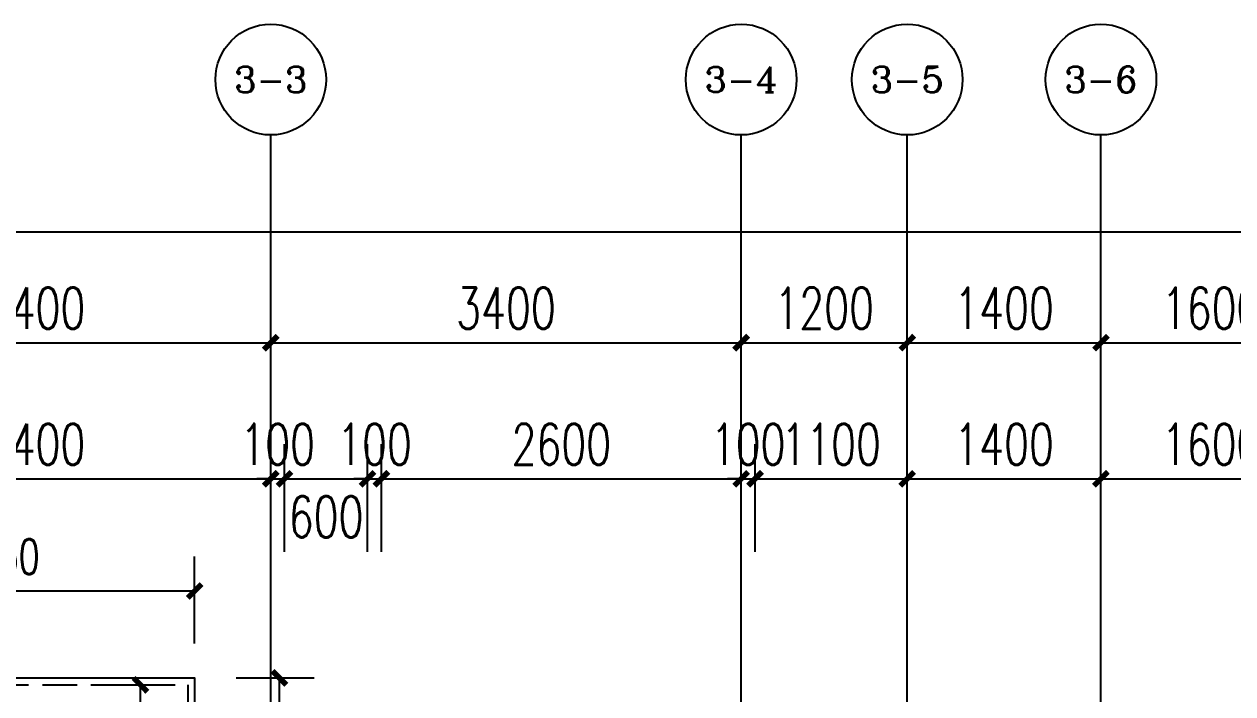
# Model space of a CAD drawing. Extents: x -59851 to 653804, y -249523 to 437614.
# Drawn here: x -39096 to -30361, y 159524 to 164359 of the extents above; entities that cross this region are included whole.
import ezdxf
from ezdxf.enums import TextEntityAlignment as Align

# ---------------------------------------------------------------- set-up
doc = ezdxf.new("R2010")
doc.units = 0
doc.header["$LTSCALE"] = 1000
doc.header["$MEASUREMENT"] = 0
doc.linetypes.add('DASH', pattern=[0.35, 0.25, -0.1])
for name, color, linetype in [('A-第三道尺寸线', 105, 'Continuous'), ('A-雨棚', 153, 'Continuous'), ('AXIS', 3, 'Continuous'), ('AXIS_TEXT', 7, 'Continuous'), ('DOTE', 16, 'Continuous')]:
    doc.layers.add(name, color=color, linetype=linetype)
doc.styles.add('_TCH_AXIS', font='COMPLEX', dxfattribs={"bigfont": 'GBCBIG'})
doc.styles.add('_TCH_DIM_T3', font='SIMPLEX.shx', dxfattribs={"width": 0.705882, "bigfont": 'GBCBIG.shx'})
doc.styles.add('_TCH_DIM_T3_T3', font='SIMPLEX.shx', dxfattribs={"width": 0.705882, "bigfont": 'GBCBIG.shx'})
doc.styles.add('COMPLEX', font='COMPLEX')
doc.dimstyles.new('_TCH_ARCH&&100', dxfattribs={"dimtxt": 297.5, "dimasz": 100, "dimexe": 250, "dimexo": 300, "dimgap": 100, "dimtad": 1, "dimdec": 0, "dimzin": 0, "dimdsep": 46, "dimtxsty": '_TCH_DIM_T3', "dimblk": 'ARCHTICK', "dimcen": 0.09, "dimclrt": 7, "dimazin": 2, "dimtfac": 1, "dimtdec": 0, "dimtix": 1, "dimtmove": 2, "dimatfit": 3, "dimfxl": 0, "dimtolj": 1, "dimtzin": 0, "dimarcsym": 0})
doc.dimstyles.new('_TCH_ARCH&&100$TCH&&100', dxfattribs={"dimtxt": 252.875, "dimasz": 100, "dimexe": 250, "dimexo": 300, "dimgap": 122.3125, "dimtad": 1, "dimdec": 0, "dimzin": 0, "dimdsep": 46, "dimtxsty": '_TCH_DIM_T3_T3', "dimblk": 'ARCHTICK', "dimcen": 0.09, "dimclrt": 7, "dimazin": 2, "dimtfac": 1, "dimtdec": 0, "dimtix": 1, "dimtmove": 2, "dimatfit": 3, "dimfxl": 0, "dimtolj": 1, "dimtzin": 0, "dimarcsym": 0})

# ---------------------------------------------------------------- blocks, each defined once
blk = doc.blocks.new('zhouxianshouceng0329')
at = {"layer": 'DOTE'}
for p, q in [((-37313.7, 194580), (-37313.7, 218959.5)), ((-33913.7, 194580), (-33913.7, 218959.5)), ((-32713.7, 209388.3), (-32713.7, 218959.5)), ((-31313.7, 202788.4), (-31313.7, 218959.5))]:
    blk.add_line(p, q, dxfattribs=at)
blk = doc.blocks.new('_ArchTick')
at = {"color": 0, "linetype": 'ByBlock', "const_width": 0.4}
blk.add_lwpolyline([(-0.5, -0.5), (0.5, 0.5)], dxfattribs=at)
blk = doc.blocks.new('*D1600')
at = {"layer": 'A-第三道尺寸线', "color": 0, "lineweight": -2, "transparency": 16777216}
for p, q in [((-38563.7, 159588.3), (-38005.2, 159588.3)), ((-38255.2, 158588.3), (-38255.2, 159588.3)), ((-38563.7, 158588.3), (-38005.2, 158588.3))]:
    blk.add_line(p, q, dxfattribs=at)
at = {"layer": 'Defpoints', "color": 0, "transparency": 16777216}
for p in [(-38863.7, 159588.3), (-38255.2, 159588.3), (-38863.7, 158588.3)]:
    blk.add_point(p, dxfattribs=at)
at = {"layer": 'A-第三道尺寸线', "color": 0, "lineweight": -2, "transparency": 16777216, "xscale": 100, "yscale": 100, "zscale": 100}
for p, rotation in [((-38255.2, 159588.3), 90.00026825914013), ((-38255.2, 158588.3), 270.0002682591401)]:
    blk.add_blockref('_ArchTick', p, dxfattribs=dict(at, rotation=rotation))
at = {"layer": 'A-第三道尺寸线', "color": 7, "transparency": 16777216, "insert": (-38006.4, 159088.3), "char_height": 297.5, "attachment_point": 5, "rotation": 270.00027, "style": '_TCH_DIM_T3'}
blk.add_mtext('\\A1;1000', dxfattribs=at)
blk = doc.blocks.new('*D2776')
at = {"layer": 'A-第三道尺寸线', "color": 0, "lineweight": -2, "transparency": 16777216}
for p, q in [((-40713.7, 160549.5), (-40713.7, 161326.7)), ((-37313.7, 160549.5), (-37313.7, 161326.7)), ((-40713.7, 161076.7), (-37313.7, 161076.7))]:
    blk.add_line(p, q, dxfattribs=at)
at = {"layer": 'Defpoints', "color": 0, "transparency": 16777216}
for p in [(-37313.7, 161076.7), (-40713.7, 160249.5), (-37313.7, 160249.5)]:
    blk.add_point(p, dxfattribs=at)
at = {"layer": 'A-第三道尺寸线', "color": 0, "lineweight": -2, "transparency": 16777216, "xscale": 100, "yscale": 100, "zscale": 100, "rotation": 180}
blk.add_blockref('_ArchTick', (-40713.7, 161076.7), dxfattribs=at)
at = {"layer": 'A-第三道尺寸线', "color": 0, "lineweight": -2, "transparency": 16777216, "xscale": 100, "yscale": 100, "zscale": 100}
blk.add_blockref('_ArchTick', (-37313.7, 161076.7), dxfattribs=at)
at = {"layer": 'A-第三道尺寸线', "color": 7, "transparency": 16777216, "insert": (-39013.7, 161325.5), "char_height": 297.5, "attachment_point": 5, "style": '_TCH_DIM_T3'}
blk.add_mtext('\\A1;3400', dxfattribs=at)
blk = doc.blocks.new('*D2777')
at = {"layer": 'A-第三道尺寸线', "color": 0, "lineweight": -2, "transparency": 16777216}
for p, q in [((-37313.7, 160549.5), (-37313.7, 161326.7)), ((-37213.7, 160549.5), (-37213.7, 161326.7)), ((-37313.7, 161076.7), (-37413.7, 161076.7)), ((-37313.7, 161076.7), (-37213.7, 161076.7)), ((-37213.7, 161076.7), (-37113.7, 161076.7))]:
    blk.add_line(p, q, dxfattribs=at)
at = {"layer": 'Defpoints', "color": 0, "transparency": 16777216}
for p in [(-37213.7, 161076.7), (-37313.7, 160249.5), (-37213.7, 160249.5)]:
    blk.add_point(p, dxfattribs=at)
at = {"layer": 'A-第三道尺寸线', "color": 0, "lineweight": -2, "transparency": 16777216, "xscale": 100, "yscale": 100, "zscale": 100}
blk.add_blockref('_ArchTick', (-37313.7, 161076.7), dxfattribs=at)
at = {"layer": 'A-第三道尺寸线', "color": 0, "lineweight": -2, "transparency": 16777216, "xscale": 100, "yscale": 100, "zscale": 100, "rotation": 180}
blk.add_blockref('_ArchTick', (-37213.7, 161076.7), dxfattribs=at)
at = {"layer": 'A-第三道尺寸线', "color": 7, "transparency": 16777216, "insert": (-37263.7, 161325.5), "char_height": 297.5, "attachment_point": 5, "style": '_TCH_DIM_T3'}
blk.add_mtext('\\A1;100', dxfattribs=at)
blk = doc.blocks.new('*D2778')
at = {"layer": 'A-第三道尺寸线', "color": 0, "lineweight": -2, "transparency": 16777216}
for p, q in [((-37213.7, 160549.5), (-37213.7, 161326.7)), ((-36613.7, 160549.5), (-36613.7, 161326.7)), ((-37213.7, 161076.7), (-36613.7, 161076.7))]:
    blk.add_line(p, q, dxfattribs=at)
at = {"layer": 'Defpoints', "color": 0, "transparency": 16777216}
for p in [(-36613.7, 161076.7), (-37213.7, 160249.5), (-36613.7, 160249.5)]:
    blk.add_point(p, dxfattribs=at)
at = {"layer": 'A-第三道尺寸线', "color": 0, "lineweight": -2, "transparency": 16777216, "xscale": 100, "yscale": 100, "zscale": 100, "rotation": 180}
blk.add_blockref('_ArchTick', (-37213.7, 161076.7), dxfattribs=at)
at = {"layer": 'A-第三道尺寸线', "color": 0, "lineweight": -2, "transparency": 16777216, "xscale": 100, "yscale": 100, "zscale": 100}
blk.add_blockref('_ArchTick', (-36613.7, 161076.7), dxfattribs=at)
at = {"layer": 'A-第三道尺寸线', "color": 7, "transparency": 16777216, "insert": (-36913.7, 160801.7), "char_height": 297.5, "attachment_point": 5, "style": '_TCH_DIM_T3'}
blk.add_mtext('\\A1;600', dxfattribs=at)
blk = doc.blocks.new('*D2779')
at = {"layer": 'A-第三道尺寸线', "color": 0, "lineweight": -2, "transparency": 16777216}
for p, q in [((-36613.7, 160549.5), (-36613.7, 161326.7)), ((-36513.7, 160549.5), (-36513.7, 161326.7)), ((-36613.7, 161076.7), (-36713.7, 161076.7)), ((-36613.7, 161076.7), (-36513.7, 161076.7)), ((-36513.7, 161076.7), (-36413.7, 161076.7))]:
    blk.add_line(p, q, dxfattribs=at)
at = {"layer": 'Defpoints', "color": 0, "transparency": 16777216}
for p in [(-36513.7, 161076.7), (-36613.7, 160249.5), (-36513.7, 160249.5)]:
    blk.add_point(p, dxfattribs=at)
at = {"layer": 'A-第三道尺寸线', "color": 0, "lineweight": -2, "transparency": 16777216, "xscale": 100, "yscale": 100, "zscale": 100}
blk.add_blockref('_ArchTick', (-36613.7, 161076.7), dxfattribs=at)
at = {"layer": 'A-第三道尺寸线', "color": 0, "lineweight": -2, "transparency": 16777216, "xscale": 100, "yscale": 100, "zscale": 100, "rotation": 180}
blk.add_blockref('_ArchTick', (-36513.7, 161076.7), dxfattribs=at)
at = {"layer": 'A-第三道尺寸线', "color": 7, "transparency": 16777216, "insert": (-36563.7, 161325.5), "char_height": 297.5, "attachment_point": 5, "style": '_TCH_DIM_T3'}
blk.add_mtext('\\A1;100', dxfattribs=at)
blk = doc.blocks.new('*D2780')
at = {"layer": 'A-第三道尺寸线', "color": 0, "lineweight": -2, "transparency": 16777216}
for p, q in [((-36513.7, 160549.5), (-36513.7, 161326.7)), ((-33913.7, 160549.5), (-33913.7, 161326.7)), ((-36513.7, 161076.7), (-33913.7, 161076.7))]:
    blk.add_line(p, q, dxfattribs=at)
at = {"layer": 'Defpoints', "color": 0, "transparency": 16777216}
for p in [(-33913.7, 161076.7), (-36513.7, 160249.5), (-33913.7, 160249.5)]:
    blk.add_point(p, dxfattribs=at)
at = {"layer": 'A-第三道尺寸线', "color": 0, "lineweight": -2, "transparency": 16777216, "xscale": 100, "yscale": 100, "zscale": 100, "rotation": 180}
blk.add_blockref('_ArchTick', (-36513.7, 161076.7), dxfattribs=at)
at = {"layer": 'A-第三道尺寸线', "color": 0, "lineweight": -2, "transparency": 16777216, "xscale": 100, "yscale": 100, "zscale": 100}
blk.add_blockref('_ArchTick', (-33913.7, 161076.7), dxfattribs=at)
at = {"layer": 'A-第三道尺寸线', "color": 7, "transparency": 16777216, "insert": (-35213.7, 161325.5), "char_height": 297.5, "attachment_point": 5, "style": '_TCH_DIM_T3'}
blk.add_mtext('\\A1;2600', dxfattribs=at)
blk = doc.blocks.new('*D2781')
at = {"layer": 'A-第三道尺寸线', "color": 0, "lineweight": -2, "transparency": 16777216}
for p, q in [((-33913.7, 160549.5), (-33913.7, 161326.7)), ((-33813.7, 160549.5), (-33813.7, 161326.7)), ((-33913.7, 161076.7), (-34013.7, 161076.7)), ((-33913.7, 161076.7), (-33813.7, 161076.7)), ((-33813.7, 161076.7), (-33713.7, 161076.7))]:
    blk.add_line(p, q, dxfattribs=at)
at = {"layer": 'Defpoints', "color": 0, "transparency": 16777216}
for p in [(-33813.7, 161076.7), (-33913.7, 160249.5), (-33813.7, 160249.5)]:
    blk.add_point(p, dxfattribs=at)
at = {"layer": 'A-第三道尺寸线', "color": 0, "lineweight": -2, "transparency": 16777216, "xscale": 100, "yscale": 100, "zscale": 100}
blk.add_blockref('_ArchTick', (-33913.7, 161076.7), dxfattribs=at)
at = {"layer": 'A-第三道尺寸线', "color": 0, "lineweight": -2, "transparency": 16777216, "xscale": 100, "yscale": 100, "zscale": 100, "rotation": 180}
blk.add_blockref('_ArchTick', (-33813.7, 161076.7), dxfattribs=at)
at = {"layer": 'A-第三道尺寸线', "color": 7, "transparency": 16777216, "insert": (-33863.7, 161325.5), "char_height": 297.5, "attachment_point": 5, "style": '_TCH_DIM_T3'}
blk.add_mtext('\\A1;100', dxfattribs=at)
blk = doc.blocks.new('*D2782')
at = {"layer": 'A-第三道尺寸线', "color": 0, "lineweight": -2, "transparency": 16777216}
for p, q in [((-33813.7, 160549.5), (-33813.7, 161326.7)), ((-32713.7, 160549.5), (-32713.7, 161326.7)), ((-33813.7, 161076.7), (-32713.7, 161076.7))]:
    blk.add_line(p, q, dxfattribs=at)
at = {"layer": 'Defpoints', "color": 0, "transparency": 16777216}
for p in [(-32713.7, 161076.7), (-33813.7, 160249.5), (-32713.7, 160249.5)]:
    blk.add_point(p, dxfattribs=at)
at = {"layer": 'A-第三道尺寸线', "color": 0, "lineweight": -2, "transparency": 16777216, "xscale": 100, "yscale": 100, "zscale": 100, "rotation": 180}
blk.add_blockref('_ArchTick', (-33813.7, 161076.7), dxfattribs=at)
at = {"layer": 'A-第三道尺寸线', "color": 0, "lineweight": -2, "transparency": 16777216, "xscale": 100, "yscale": 100, "zscale": 100}
blk.add_blockref('_ArchTick', (-32713.7, 161076.7), dxfattribs=at)
at = {"layer": 'A-第三道尺寸线', "color": 7, "transparency": 16777216, "insert": (-33263.7, 161325.5), "char_height": 297.5, "attachment_point": 5, "style": '_TCH_DIM_T3'}
blk.add_mtext('\\A1;1100', dxfattribs=at)
blk = doc.blocks.new('*D2783')
at = {"layer": 'A-第三道尺寸线', "color": 0, "lineweight": -2, "transparency": 16777216}
for p, q in [((-32713.7, 160549.5), (-32713.7, 161326.7)), ((-31313.7, 160549.5), (-31313.7, 161326.7)), ((-32713.7, 161076.7), (-31313.7, 161076.7))]:
    blk.add_line(p, q, dxfattribs=at)
at = {"layer": 'Defpoints', "color": 0, "transparency": 16777216}
for p in [(-31313.7, 161076.7), (-32713.7, 160249.5), (-31313.7, 160249.5)]:
    blk.add_point(p, dxfattribs=at)
at = {"layer": 'A-第三道尺寸线', "color": 0, "lineweight": -2, "transparency": 16777216, "xscale": 100, "yscale": 100, "zscale": 100, "rotation": 180}
blk.add_blockref('_ArchTick', (-32713.7, 161076.7), dxfattribs=at)
at = {"layer": 'A-第三道尺寸线', "color": 0, "lineweight": -2, "transparency": 16777216, "xscale": 100, "yscale": 100, "zscale": 100}
blk.add_blockref('_ArchTick', (-31313.7, 161076.7), dxfattribs=at)
at = {"layer": 'A-第三道尺寸线', "color": 7, "transparency": 16777216, "insert": (-32013.7, 161325.5), "char_height": 297.5, "attachment_point": 5, "style": '_TCH_DIM_T3'}
blk.add_mtext('\\A1;1400', dxfattribs=at)
blk = doc.blocks.new('*D2784')
at = {"layer": 'A-第三道尺寸线', "color": 0, "lineweight": -2, "transparency": 16777216}
for p, q in [((-31313.7, 160549.5), (-31313.7, 161326.7)), ((-29713.7, 160549.5), (-29713.7, 161326.7)), ((-31313.7, 161076.7), (-29713.7, 161076.7))]:
    blk.add_line(p, q, dxfattribs=at)
at = {"layer": 'Defpoints', "color": 0, "transparency": 16777216}
for p in [(-29713.7, 161076.7), (-31313.7, 160249.5), (-29713.7, 160249.5)]:
    blk.add_point(p, dxfattribs=at)
at = {"layer": 'A-第三道尺寸线', "color": 0, "lineweight": -2, "transparency": 16777216, "xscale": 100, "yscale": 100, "zscale": 100, "rotation": 180}
blk.add_blockref('_ArchTick', (-31313.7, 161076.7), dxfattribs=at)
at = {"layer": 'A-第三道尺寸线', "color": 0, "lineweight": -2, "transparency": 16777216, "xscale": 100, "yscale": 100, "zscale": 100}
blk.add_blockref('_ArchTick', (-29713.7, 161076.7), dxfattribs=at)
at = {"layer": 'A-第三道尺寸线', "color": 7, "transparency": 16777216, "insert": (-30513.7, 161325.5), "char_height": 297.5, "attachment_point": 5, "style": '_TCH_DIM_T3'}
blk.add_mtext('\\A1;1600', dxfattribs=at)
blk = doc.blocks.new('*D2979')
at = {"layer": 'AXIS', "color": 0, "lineweight": -2, "transparency": 16777216}
for p, q in [((-40713.7, 159859.5), (-40713.7, 162309.5)), ((-37313.7, 159859.5), (-37313.7, 162309.5)), ((-40713.7, 162059.5), (-37313.7, 162059.5))]:
    blk.add_line(p, q, dxfattribs=at)
at = {"layer": 'Defpoints', "color": 0, "transparency": 16777216}
for p in [(-37313.7, 162059.5), (-40713.7, 159559.5), (-37313.7, 159559.5)]:
    blk.add_point(p, dxfattribs=at)
at = {"layer": 'AXIS', "color": 0, "lineweight": -2, "transparency": 16777216, "xscale": 100, "yscale": 100, "zscale": 100, "rotation": 180}
blk.add_blockref('_ArchTick', (-40713.7, 162059.5), dxfattribs=at)
at = {"layer": 'AXIS', "color": 0, "lineweight": -2, "transparency": 16777216, "xscale": 100, "yscale": 100, "zscale": 100}
blk.add_blockref('_ArchTick', (-37313.7, 162059.5), dxfattribs=at)
at = {"layer": 'AXIS', "color": 7, "transparency": 16777216, "insert": (-39013.7, 162308.2), "char_height": 297.5, "attachment_point": 5, "style": '_TCH_DIM_T3'}
blk.add_mtext('\\A1;3400', dxfattribs=at)
blk = doc.blocks.new('*D2980')
at = {"layer": 'AXIS', "color": 0, "lineweight": -2, "transparency": 16777216}
for p, q in [((-37313.7, 159859.5), (-37313.7, 162309.5)), ((-33913.7, 159859.5), (-33913.7, 162309.5)), ((-37313.7, 162059.5), (-33913.7, 162059.5))]:
    blk.add_line(p, q, dxfattribs=at)
at = {"layer": 'Defpoints', "color": 0, "transparency": 16777216}
for p in [(-33913.7, 162059.5), (-37313.7, 159559.5), (-33913.7, 159559.5)]:
    blk.add_point(p, dxfattribs=at)
at = {"layer": 'AXIS', "color": 0, "lineweight": -2, "transparency": 16777216, "xscale": 100, "yscale": 100, "zscale": 100, "rotation": 180}
blk.add_blockref('_ArchTick', (-37313.7, 162059.5), dxfattribs=at)
at = {"layer": 'AXIS', "color": 0, "lineweight": -2, "transparency": 16777216, "xscale": 100, "yscale": 100, "zscale": 100}
blk.add_blockref('_ArchTick', (-33913.7, 162059.5), dxfattribs=at)
at = {"layer": 'AXIS', "color": 7, "transparency": 16777216, "insert": (-35613.7, 162308.2), "char_height": 297.5, "attachment_point": 5, "style": '_TCH_DIM_T3'}
blk.add_mtext('\\A1;3400', dxfattribs=at)
blk = doc.blocks.new('*D2981')
at = {"layer": 'AXIS', "color": 0, "lineweight": -2, "transparency": 16777216}
for p, q in [((-33913.7, 159859.5), (-33913.7, 162309.5)), ((-32713.7, 159859.5), (-32713.7, 162309.5)), ((-33913.7, 162059.5), (-32713.7, 162059.5))]:
    blk.add_line(p, q, dxfattribs=at)
at = {"layer": 'Defpoints', "color": 0, "transparency": 16777216}
for p in [(-32713.7, 162059.5), (-33913.7, 159559.5), (-32713.7, 159559.5)]:
    blk.add_point(p, dxfattribs=at)
at = {"layer": 'AXIS', "color": 0, "lineweight": -2, "transparency": 16777216, "xscale": 100, "yscale": 100, "zscale": 100, "rotation": 180}
blk.add_blockref('_ArchTick', (-33913.7, 162059.5), dxfattribs=at)
at = {"layer": 'AXIS', "color": 0, "lineweight": -2, "transparency": 16777216, "xscale": 100, "yscale": 100, "zscale": 100}
blk.add_blockref('_ArchTick', (-32713.7, 162059.5), dxfattribs=at)
at = {"layer": 'AXIS', "color": 7, "transparency": 16777216, "insert": (-33313.7, 162308.2), "char_height": 297.5, "attachment_point": 5, "style": '_TCH_DIM_T3'}
blk.add_mtext('\\A1;1200', dxfattribs=at)
blk = doc.blocks.new('*D2982')
at = {"layer": 'AXIS', "color": 0, "lineweight": -2, "transparency": 16777216}
for p, q in [((-32713.7, 159859.5), (-32713.7, 162309.5)), ((-31313.7, 159859.5), (-31313.7, 162309.5)), ((-32713.7, 162059.5), (-31313.7, 162059.5))]:
    blk.add_line(p, q, dxfattribs=at)
at = {"layer": 'Defpoints', "color": 0, "transparency": 16777216}
for p in [(-31313.7, 162059.5), (-32713.7, 159559.5), (-31313.7, 159559.5)]:
    blk.add_point(p, dxfattribs=at)
at = {"layer": 'AXIS', "color": 0, "lineweight": -2, "transparency": 16777216, "xscale": 100, "yscale": 100, "zscale": 100, "rotation": 180}
blk.add_blockref('_ArchTick', (-32713.7, 162059.5), dxfattribs=at)
at = {"layer": 'AXIS', "color": 0, "lineweight": -2, "transparency": 16777216, "xscale": 100, "yscale": 100, "zscale": 100}
blk.add_blockref('_ArchTick', (-31313.7, 162059.5), dxfattribs=at)
at = {"layer": 'AXIS', "color": 7, "transparency": 16777216, "insert": (-32013.7, 162308.2), "char_height": 297.5, "attachment_point": 5, "style": '_TCH_DIM_T3'}
blk.add_mtext('\\A1;1400', dxfattribs=at)
blk = doc.blocks.new('*D2983')
at = {"layer": 'AXIS', "color": 0, "lineweight": -2, "transparency": 16777216}
for p, q in [((-31313.7, 159859.5), (-31313.7, 162309.5)), ((-29713.7, 159859.5), (-29713.7, 162309.5)), ((-31313.7, 162059.5), (-29713.7, 162059.5))]:
    blk.add_line(p, q, dxfattribs=at)
at = {"layer": 'Defpoints', "color": 0, "transparency": 16777216}
for p in [(-29713.7, 162059.5), (-31313.7, 159559.5), (-29713.7, 159559.5)]:
    blk.add_point(p, dxfattribs=at)
at = {"layer": 'AXIS', "color": 0, "lineweight": -2, "transparency": 16777216, "xscale": 100, "yscale": 100, "zscale": 100, "rotation": 180}
blk.add_blockref('_ArchTick', (-31313.7, 162059.5), dxfattribs=at)
at = {"layer": 'AXIS', "color": 0, "lineweight": -2, "transparency": 16777216, "xscale": 100, "yscale": 100, "zscale": 100}
blk.add_blockref('_ArchTick', (-29713.7, 162059.5), dxfattribs=at)
at = {"layer": 'AXIS', "color": 7, "transparency": 16777216, "insert": (-30513.7, 162308.2), "char_height": 297.5, "attachment_point": 5, "style": '_TCH_DIM_T3'}
blk.add_mtext('\\A1;1600', dxfattribs=at)
blk = doc.blocks.new('*D2999')
at = {"layer": 'AXIS', "color": 0, "lineweight": -2, "transparency": 16777216}
for p, q in [((-44213.7, 161626.7), (-44213.7, 163109.5)), ((3986.3, 161626.7), (3986.3, 163109.5)), ((-44213.7, 162859.5), (3986.3, 162859.5))]:
    blk.add_line(p, q, dxfattribs=at)
at = {"layer": 'Defpoints', "color": 0, "transparency": 16777216}
for p in [(3986.3, 162859.5), (-44213.7, 161326.7), (3986.3, 161326.7)]:
    blk.add_point(p, dxfattribs=at)
at = {"layer": 'AXIS', "color": 0, "lineweight": -2, "transparency": 16777216, "xscale": 100, "yscale": 100, "zscale": 100, "rotation": 180}
blk.add_blockref('_ArchTick', (-44213.7, 162859.5), dxfattribs=at)
at = {"layer": 'AXIS', "color": 0, "lineweight": -2, "transparency": 16777216, "xscale": 100, "yscale": 100, "zscale": 100}
blk.add_blockref('_ArchTick', (3986.3, 162859.5), dxfattribs=at)
at = {"layer": 'AXIS', "color": 7, "transparency": 16777216, "insert": (-20113.7, 163108.2), "char_height": 297.5, "attachment_point": 5, "style": '_TCH_DIM_T3'}
blk.add_mtext('\\A1;48200', dxfattribs=at)
blk = doc.blocks.new('_AXISO')
blk.add_circle((0, 0), 0.5)
at = {"layer": 'AXIS_TEXT', "style": 'COMPLEX', "width": 1.041667}
blk.add_attdef('A', text='', height=0.56, dxfattribs=at).set_placement((-0.25, -0.28), (0.25, -0.28), align=Align.FIT)
blk = doc.blocks.new('*D3569')
at = {"layer": 'A-第三道尺寸线', "color": 0, "lineweight": -2, "transparency": 16777216}
for p, q in [((-37563.7, 159638.3), (-37000.5, 159638.3)), ((-37250.5, 158588.3), (-37250.5, 159638.3)), ((-37563.7, 158588.3), (-37000.5, 158588.3))]:
    blk.add_line(p, q, dxfattribs=at)
at = {"layer": 'Defpoints', "color": 0, "transparency": 16777216}
for p in [(-37863.7, 159638.3), (-37250.5, 159638.3), (-37863.7, 158588.3)]:
    blk.add_point(p, dxfattribs=at)
at = {"layer": 'A-第三道尺寸线', "color": 0, "lineweight": -2, "transparency": 16777216, "xscale": 100, "yscale": 100, "zscale": 100}
for p, rotation in [((-37250.5, 159638.3), 90), ((-37250.5, 158588.3), 270)]:
    blk.add_blockref('_ArchTick', p, dxfattribs=dict(at, rotation=rotation))
at = {"layer": 'A-第三道尺寸线', "color": 7, "transparency": 16777216, "insert": (-37499.2, 159113.3), "char_height": 252.88, "attachment_point": 5, "rotation": 90, "style": '_TCH_DIM_T3_T3'}
blk.add_mtext('\\A1;1050', dxfattribs=at)
blk = doc.blocks.new('*D3571')
at = {"layer": 'A-第三道尺寸线', "color": 0, "lineweight": -2, "transparency": 16777216}
for p, q in [((-40713.7, 159888.3), (-40713.7, 160516.5)), ((-37863.7, 159888.3), (-37863.7, 160516.5)), ((-40713.7, 160266.5), (-37863.7, 160266.5))]:
    blk.add_line(p, q, dxfattribs=at)
at = {"layer": 'Defpoints', "color": 0, "transparency": 16777216}
for p in [(-37863.7, 160266.5), (-40713.7, 159588.3), (-37863.7, 159588.3)]:
    blk.add_point(p, dxfattribs=at)
at = {"layer": 'A-第三道尺寸线', "color": 0, "lineweight": -2, "transparency": 16777216, "xscale": 100, "yscale": 100, "zscale": 100, "rotation": 180}
blk.add_blockref('_ArchTick', (-40713.7, 160266.5), dxfattribs=at)
at = {"layer": 'A-第三道尺寸线', "color": 0, "lineweight": -2, "transparency": 16777216, "xscale": 100, "yscale": 100, "zscale": 100}
blk.add_blockref('_ArchTick', (-37863.7, 160266.5), dxfattribs=at)
at = {"layer": 'A-第三道尺寸线', "color": 7, "transparency": 16777216, "insert": (-39288.7, 160515.2), "char_height": 252.88, "attachment_point": 5, "style": '_TCH_DIM_T3_T3'}
blk.add_mtext('\\A1;2850', dxfattribs=at)

msp = doc.modelspace()

# ---------------------------------------------------------------- linework, layer by layer
at = {"layer": 'A-雨棚'}
msp.add_lwpolyline([(-43563.7, 158588.3), (-43563.7, 159638.3), (-37863.7, 159638.3), (-37863.7, 158588.3)], dxfattribs=at)
at = {"layer": 'A-雨棚', "linetype": 'DASH'}
msp.add_lwpolyline([(-43513.7, 158588.3), (-43513.7, 159588.3), (-37913.7, 159588.3), (-37913.7, 158588.3)], dxfattribs=at)
at = {"layer": 'AXIS'}
for p, q in [((-37313.7, 159559.5), (-37313.7, 163559.5)), ((-33913.7, 159559.5), (-33913.7, 163559.5)), ((-32713.7, 159559.5), (-32713.7, 163559.5)), ((-31313.7, 159559.5), (-31313.7, 163559.5))]:
    msp.add_line(p, q, dxfattribs=at)

# ---------------------------------------------------------------- block references
msp.add_blockref('zhouxianshouceng0329', (0, -59400))
ref = msp.add_blockref('_AXISO', (-37313.7, 163959.5), dxfattribs=dict(at, xscale=800, yscale=800, zscale=800))
ref.add_attrib('A', '3-3', dxfattribs={"layer": 'AXIS_TEXT', "height": 187.78, "style": '_TCH_AXIS'}).set_placement((-37577.5, 163865.6), (-37049.9, 163865.6), align=Align.FIT)
ref = msp.add_blockref('_AXISO', (-33913.7, 163959.5), dxfattribs=dict(at, xscale=800, yscale=800, zscale=800))
ref.add_attrib('A', '3-4', dxfattribs={"layer": 'AXIS_TEXT', "height": 182.29, "style": '_TCH_AXIS'}).set_placement((-34178.4, 163868.4), (-33648.9, 163868.4), align=Align.FIT)
ref = msp.add_blockref('_AXISO', (-32713.7, 163959.5), dxfattribs=dict(at, xscale=800, yscale=800, zscale=800))
ref.add_attrib('A', '3-5', dxfattribs={"layer": 'AXIS_TEXT', "height": 187.78, "style": '_TCH_AXIS'}).set_placement((-32977.5, 163865.6), (-32449.9, 163865.6), align=Align.FIT)
ref = msp.add_blockref('_AXISO', (-31313.7, 163959.5), dxfattribs=dict(at, xscale=800, yscale=800, zscale=800))
ref.add_attrib('A', '3-6', dxfattribs={"layer": 'AXIS_TEXT', "height": 187.78, "style": '_TCH_AXIS'}).set_placement((-31577.5, 163865.6), (-31049.9, 163865.6), align=Align.FIT)

# ---------------------------------------------------------------- dimensions: what is measured, and where the dimension line sits
at = {"layer": 'A-第三道尺寸线'}
for p1, p2, distance, dimstyle, picture, middle in [((-40713.7, 160249.5), (-37313.7, 160249.5), 827.2, '_TCH_ARCH&&100', '*D2776', (-39013.7, 161325.5)), ((-37313.7, 160249.5), (-37213.7, 160249.5), 827.2, '_TCH_ARCH&&100', '*D2777', (-37263.7, 161325.5)), ((-36613.7, 160249.5), (-36513.7, 160249.5), 827.2, '_TCH_ARCH&&100', '*D2779', (-36563.7, 161325.5)), ((-36513.7, 160249.5), (-33913.7, 160249.5), 827.2, '_TCH_ARCH&&100', '*D2780', (-35213.7, 161325.5)), ((-33913.7, 160249.5), (-33813.7, 160249.5), 827.2, '_TCH_ARCH&&100', '*D2781', (-33863.7, 161325.5)), ((-33813.7, 160249.5), (-32713.7, 160249.5), 827.2, '_TCH_ARCH&&100', '*D2782', (-33263.7, 161325.5)), ((-32713.7, 160249.5), (-31313.7, 160249.5), 827.2, '_TCH_ARCH&&100', '*D2783', (-32013.7, 161325.5)), ((-31313.7, 160249.5), (-29713.7, 160249.5), 827.2, '_TCH_ARCH&&100', '*D2784', (-30513.7, 161325.5)), ((-40713.7, 159588.3), (-37863.7, 159588.3), 678.2, '_TCH_ARCH&&100$TCH&&100', '*D3571', (-39288.7, 160515.2)), ((-37863.7, 158588.3), (-37863.7, 159638.3), -613.2, '_TCH_ARCH&&100$TCH&&100', '*D3569', (-37499.2, 159113.3)), ((-38863.7, 158588.3), (-38863.7, 159588.3), -608.5, '_TCH_ARCH&&100', '*D1600', (-38006.4, 159088.3))]:
    dim = msp.add_aligned_dim(p1=p1, p2=p2, distance=distance, dimstyle=dimstyle, dxfattribs=at)
    dim.commit()
    dim.dimension.update_dxf_attribs({"geometry": picture, "text_midpoint": middle})
dim = msp.add_linear_dim(base=(-36613.7, 161076.7), p1=(-37213.7, 160249.5), p2=(-36613.7, 160249.5), angle=0, dimstyle='_TCH_ARCH&&100', dxfattribs=at)
dim.commit()
dim.dimension.update_dxf_attribs({"geometry": '*D2778', "text_midpoint": (-36913.7, 160801.7), "dimtype": 161})
at = {"layer": 'AXIS'}
for p1, p2, distance, picture, middle in [((-44213.7, 161326.7), (3986.3, 161326.7), 1532.8, '*D2999', (-20113.7, 163108.2)), ((-40713.7, 159559.5), (-37313.7, 159559.5), 2500, '*D2979', (-39013.7, 162308.2)), ((-37313.7, 159559.5), (-33913.7, 159559.5), 2500, '*D2980', (-35613.7, 162308.2)), ((-33913.7, 159559.5), (-32713.7, 159559.5), 2500, '*D2981', (-33313.7, 162308.2)), ((-32713.7, 159559.5), (-31313.7, 159559.5), 2500, '*D2982', (-32013.7, 162308.2)), ((-31313.7, 159559.5), (-29713.7, 159559.5), 2500, '*D2983', (-30513.7, 162308.2))]:
    dim = msp.add_aligned_dim(p1=p1, p2=p2, distance=distance, dimstyle='_TCH_ARCH&&100', dxfattribs=at)
    dim.commit()
    dim.dimension.update_dxf_attribs({"geometry": picture, "text_midpoint": middle})

doc.saveas('drawing.dxf')
